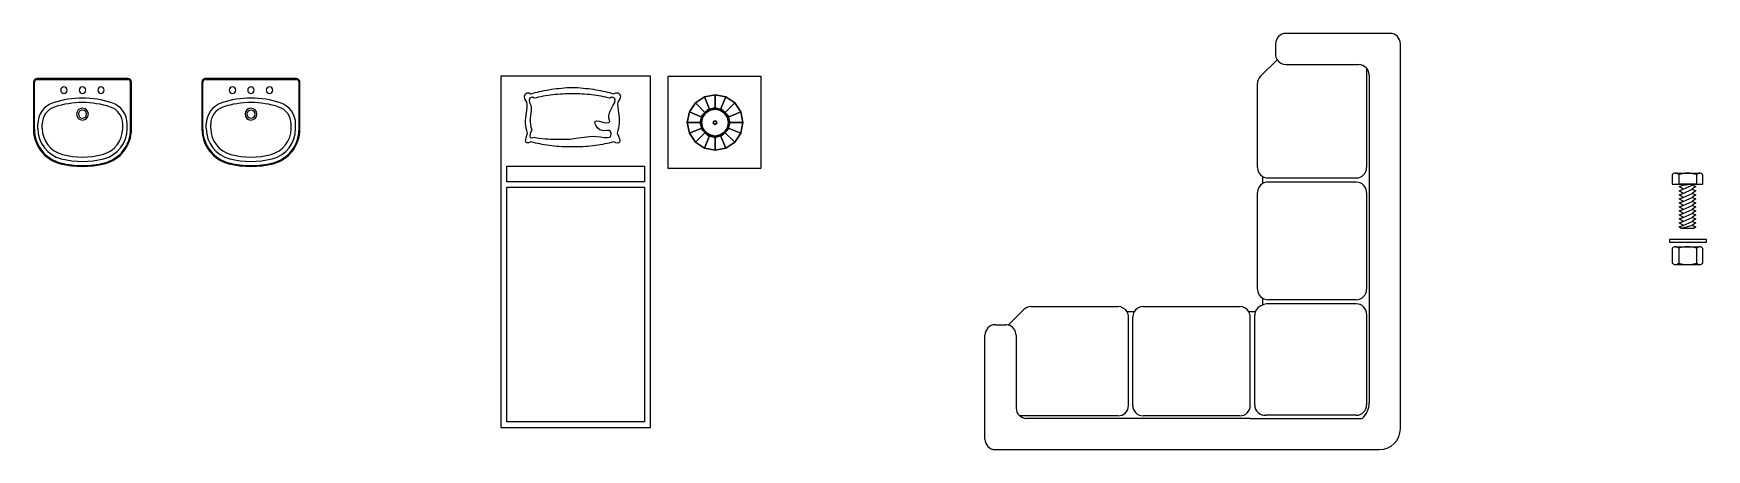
# Model space of a CAD drawing. Header units: millimetres. Extents: x 2607 to 3511, y 1366 to 1591.
import ezdxf

# ---------------------------------------------------------------- set-up
doc = ezdxf.new("R2010")
doc.units = ezdxf.units.MM
doc.layers.add('Objetos', color=1, linetype='Continuous')

msp = doc.modelspace()

# ---------------------------------------------------------------- linework, layer by layer
for p, q in [((3278.5, 1585.42), (3278.5, 1579.8)), ((3340.36, 1591.05), (3284.12, 1591.05)), ((3345.98, 1377.3), (3345.98, 1585.42)), ((3279.33, 1576.86), (3270.34, 1567.87)), ((3284.12, 1574.18), (3323.48, 1574.18)), ((2607.35, 1564.67), (2607.35, 1539.3)), ((2607.84, 1539.3), (2607.84, 1564.67)), ((2658.39, 1566.6), (2609.29, 1566.6)), ((2609.29, 1566.12), (2658.39, 1566.12)), ((2659.84, 1539.32), (2659.84, 1564.67)), ((2660.32, 1539.29), (2660.32, 1564.67)), ((2940.75, 1567.96), (2859.86, 1567.96)), ((2859.86, 1567.96), (2859.86, 1377.96)), ((2940.75, 1377.96), (2940.75, 1567.96)), ((2950.37, 1567.96), (3000.37, 1567.96)), ((2950.37, 1517.96), (2950.37, 1567.96)), ((3000.37, 1567.96), (3000.37, 1517.96)), ((3327.74, 1572.23), (3327.74, 1518.51)), ((3329.11, 1568.55), (3329.11, 1391.34)), ((2872.67, 1557.21), (2873.19, 1558.33)), ((2872.95, 1555.71), (2872.67, 1557.21)), ((2874.01, 1553.84), (2872.95, 1555.71)), ((2873.19, 1558.33), (2874.12, 1558.93)), ((2874.12, 1558.93), (2875.14, 1558.96)), ((2875.14, 1558.96), (2876.19, 1558.4)), ((2875.57, 1555.96), (2875.19, 1555)), ((2875.19, 1555), (2875.41, 1553.75)), ((2876.28, 1556.48), (2875.57, 1555.96)), ((2876.19, 1558.4), (2877.33, 1558.73)), ((2877.03, 1556.51), (2876.28, 1556.48)), ((2877.82, 1556.02), (2877.03, 1556.51)), ((2877.33, 1558.73), (2878.49, 1559.05)), ((2879.06, 1556.32), (2877.82, 1556.02)), ((2878.49, 1559.05), (2879.67, 1559.35)), ((2880.31, 1556.59), (2879.06, 1556.32)), ((2879.67, 1559.35), (2880.87, 1559.64)), ((2881.57, 1556.84), (2880.31, 1556.59)), ((2880.87, 1559.64), (2882.09, 1559.91)), ((2882.83, 1557.08), (2881.57, 1556.84)), ((2882.09, 1559.91), (2883.34, 1560.16)), ((2884.1, 1557.29), (2882.83, 1557.08)), ((2883.34, 1560.16), (2884.61, 1560.4)), ((2885.38, 1557.49), (2884.1, 1557.29)), ((2884.61, 1560.4), (2885.9, 1560.63)), ((2886.66, 1557.66), (2885.38, 1557.49)), ((2885.9, 1560.63), (2887.22, 1560.83)), ((2887.95, 1557.82), (2886.66, 1557.66)), ((2887.22, 1560.83), (2888.55, 1561.02)), ((2889.25, 1557.96), (2887.95, 1557.82)), ((2888.55, 1561.02), (2889.92, 1561.2)), ((2890.56, 1558.07), (2889.25, 1557.96)), ((2889.92, 1561.2), (2891.3, 1561.36)), ((2891.87, 1558.17), (2890.56, 1558.07)), ((2891.3, 1561.36), (2892.7, 1561.5)), ((2893.19, 1558.25), (2891.87, 1558.17)), ((2892.7, 1561.5), (2894.13, 1561.62)), ((2894.52, 1558.32), (2893.19, 1558.25)), ((2894.13, 1561.62), (2895.59, 1561.73)), ((2895.86, 1558.36), (2894.52, 1558.32)), ((2895.59, 1561.73), (2897.06, 1561.82)), ((2897.21, 1558.39), (2895.86, 1558.36)), ((2897.06, 1561.82), (2898.56, 1561.9)), ((2898.56, 1558.4), (2897.21, 1558.39)), ((2898.56, 1561.9), (2900.07, 1561.82)), ((2899.9, 1558.39), (2898.56, 1558.4)), ((2901.24, 1558.36), (2899.9, 1558.39)), ((2900.07, 1561.82), (2901.55, 1561.73)), ((2902.56, 1558.32), (2901.24, 1558.36)), ((2901.55, 1561.73), (2903.01, 1561.62)), ((2903.88, 1558.25), (2902.56, 1558.32)), ((2903.01, 1561.62), (2904.45, 1561.5)), ((2905.19, 1558.17), (2903.88, 1558.25)), ((2904.45, 1561.5), (2905.86, 1561.36)), ((2906.49, 1558.07), (2905.19, 1558.17)), ((2905.86, 1561.36), (2907.25, 1561.2)), ((2907.78, 1557.96), (2906.49, 1558.07)), ((2907.25, 1561.2), (2908.61, 1561.02)), ((2909.07, 1557.82), (2907.78, 1557.96)), ((2908.61, 1561.02), (2909.94, 1560.83)), ((2910.34, 1557.66), (2909.07, 1557.82)), ((2909.94, 1560.83), (2911.26, 1560.63)), ((2911.61, 1557.49), (2910.34, 1557.66)), ((2911.26, 1560.63), (2912.54, 1560.4)), ((2912.87, 1557.29), (2911.61, 1557.49)), ((2912.54, 1560.4), (2913.81, 1560.16)), ((2914.12, 1557.08), (2912.87, 1557.29)), ((2913.81, 1560.16), (2915.05, 1559.91)), ((2915.37, 1556.84), (2914.12, 1557.08)), ((2915.05, 1559.91), (2916.26, 1559.64)), ((2916.6, 1556.59), (2915.37, 1556.84)), ((2916.26, 1559.64), (2917.45, 1559.35)), ((2917.83, 1556.32), (2916.6, 1556.59)), ((2917.45, 1559.35), (2918.61, 1559.05)), ((2919.05, 1556.02), (2917.83, 1556.32)), ((2918.61, 1559.05), (2919.75, 1558.73)), ((2919.86, 1556.51), (2919.05, 1556.02)), ((2919.75, 1558.73), (2920.87, 1558.4)), ((2920.62, 1556.48), (2919.86, 1556.51)), ((2921.3, 1555.96), (2920.62, 1556.48)), ((2920.87, 1558.4), (2922.11, 1558.96)), ((2921.7, 1555), (2921.3, 1555.96)), ((2921.49, 1553.75), (2921.7, 1555)), ((2922.11, 1558.96), (2923.18, 1558.93)), ((2924.16, 1555.71), (2923.05, 1553.84)), ((2923.18, 1558.93), (2924.05, 1558.33)), ((2924.05, 1558.33), (2924.49, 1557.21)), ((2924.49, 1557.21), (2924.16, 1555.71)), ((3268.7, 1518.51), (3268.7, 1563.9)), ((2873.38, 1545.48), (2873.57, 1546.96)), ((2873.57, 1546.96), (2873.88, 1549.35)), ((2873.88, 1549.35), (2874.07, 1551.29)), ((2874.11, 1552.78), (2874.01, 1553.84)), ((2874.07, 1551.29), (2874.11, 1552.78)), ((2875.41, 1553.75), (2876.19, 1552.21)), ((2875.94, 1546.71), (2875.76, 1545.05)), ((2876.26, 1549.19), (2875.94, 1546.71)), ((2876.19, 1552.21), (2876.34, 1551.02)), ((2876.34, 1551.02), (2876.26, 1549.19)), ((2918.29, 1546.27), (2918.52, 1547.53)), ((2918.3, 1545.17), (2918.29, 1546.27)), ((2918.52, 1547.53), (2918.99, 1548.94)), ((2918.99, 1548.94), (2919.71, 1550.5)), ((2919.71, 1550.5), (2920.68, 1552.21)), ((2920.68, 1552.21), (2921.49, 1553.75)), ((2923.05, 1553.84), (2923.02, 1552.78)), ((2923.02, 1552.78), (2923.1, 1551.29)), ((2923.1, 1551.29), (2923.3, 1549.35)), ((2923.3, 1549.35), (2923.62, 1546.96)), ((2923.62, 1546.96), (2923.78, 1545.48)), ((2609.7, 1539.62), (2609.7, 1542.08)), ((2612.11, 1539.62), (2612.11, 1542.08)), ((2655.56, 1539.62), (2655.56, 1542.08)), ((2657.98, 1539.62), (2657.98, 1542.08)), ((2873.29, 1544.02), (2873.38, 1545.48)), ((2873.3, 1542.6), (2873.29, 1544.02)), ((2873.41, 1541.2), (2873.3, 1542.6)), ((2873.63, 1539.83), (2873.41, 1541.2)), ((2873.95, 1538.48), (2873.63, 1539.83)), ((2873.7, 1535.31), (2874.38, 1537.15)), ((2874.38, 1537.15), (2873.95, 1538.48)), ((2874.38, 1537.15), (2874.38, 1537.15)), ((2875.8, 1536.92), (2875.54, 1535.58)), ((2875.76, 1545.05), (2875.72, 1543.43)), ((2875.72, 1543.43), (2875.84, 1541.85)), ((2876.57, 1538.84), (2875.8, 1536.92)), ((2875.84, 1541.85), (2876.13, 1540.33)), ((2876.13, 1540.33), (2876.57, 1538.84)), ((2910.76, 1542.59), (2910.83, 1543.51)), ((2911.43, 1541.09), (2910.76, 1542.59)), ((2910.83, 1543.51), (2911.63, 1543.85)), ((2912.36, 1539.85), (2911.43, 1541.09)), ((2911.63, 1543.85), (2913.18, 1543.59)), ((2913.43, 1538.99), (2912.36, 1539.85)), ((2913.18, 1543.59), (2915.5, 1542.96)), ((2914.65, 1538.5), (2913.43, 1538.99)), ((2916.02, 1538.39), (2914.65, 1538.5)), ((2915.5, 1542.96), (2917.2, 1542.71)), ((2917.55, 1538.65), (2916.02, 1538.39)), ((2917.2, 1542.71), (2918.27, 1542.84)), ((2918.51, 1538.53), (2917.55, 1538.65)), ((2918.27, 1542.84), (2918.73, 1543.35)), ((2918.55, 1544.21), (2918.3, 1545.17)), ((2919.14, 1537.94), (2918.51, 1538.53)), ((2918.73, 1543.35), (2918.55, 1544.21)), ((2919.43, 1536.9), (2919.14, 1537.94)), ((2919.4, 1535.82), (2919.43, 1536.9)), ((2923.11, 1538.48), (2922.68, 1537.15)), ((2922.68, 1537.15), (2923.45, 1535.48)), ((2923.44, 1539.83), (2923.11, 1538.48)), ((2923.68, 1541.2), (2923.44, 1539.83)), ((2923.81, 1542.6), (2923.68, 1541.2)), ((2923.78, 1545.48), (2923.84, 1544.02)), ((2923.84, 1544.02), (2923.81, 1542.6)), ((2873.28, 1532.8), (2873.34, 1533.86)), ((2873.53, 1532.12), (2873.28, 1532.8)), ((2873.34, 1533.86), (2873.7, 1535.31)), ((2874.1, 1531.83), (2873.53, 1532.12)), ((2874.99, 1531.93), (2874.1, 1531.83)), ((2876.19, 1532.41), (2874.99, 1531.93)), ((2875.54, 1535.58), (2875.79, 1534.81)), ((2875.79, 1534.81), (2876.54, 1534.61)), ((2877.37, 1532.09), (2876.19, 1532.41)), ((2876.54, 1534.61), (2877.82, 1534.97)), ((2878.56, 1531.8), (2877.37, 1532.09)), ((2877.82, 1534.97), (2879.34, 1534.68)), ((2879.78, 1531.53), (2878.56, 1531.8)), ((2879.34, 1534.68), (2880.84, 1534.44)), ((2881, 1531.27), (2879.78, 1531.53)), ((2880.84, 1534.44), (2882.32, 1534.26)), ((2882.25, 1531.04), (2881, 1531.27)), ((2883.51, 1530.82), (2882.25, 1531.04)), ((2882.32, 1534.26), (2883.77, 1534.12)), ((2884.79, 1530.62), (2883.51, 1530.82)), ((2883.77, 1534.12), (2885.21, 1534.02)), ((2886.09, 1530.44), (2884.79, 1530.62)), ((2885.21, 1534.02), (2886.63, 1533.97)), ((2887.4, 1530.27), (2886.09, 1530.44)), ((2886.63, 1533.97), (2888.05, 1533.94)), ((2888.74, 1530.13), (2887.4, 1530.27)), ((2888.05, 1533.94), (2889.5, 1533.92)), ((2890.09, 1530), (2888.74, 1530.13)), ((2889.5, 1533.92), (2890.98, 1533.91)), ((2891.45, 1529.9), (2890.09, 1530)), ((2890.98, 1533.91), (2892.5, 1533.91)), ((2892.84, 1529.81), (2891.45, 1529.9)), ((2892.5, 1533.91), (2894.05, 1533.91)), ((2894.24, 1529.74), (2892.84, 1529.81)), ((2894.05, 1533.91), (2895.62, 1533.9)), ((2895.66, 1529.7), (2894.24, 1529.74)), ((2895.62, 1533.9), (2897.42, 1533.97)), ((2897.1, 1529.67), (2895.66, 1529.7)), ((2898.56, 1529.66), (2897.1, 1529.67)), ((2897.42, 1533.97), (2899.41, 1534.17)), ((2900.01, 1529.67), (2898.56, 1529.66)), ((2899.41, 1534.17), (2901.62, 1534.53)), ((2901.44, 1529.7), (2900.01, 1529.67)), ((2902.85, 1529.74), (2901.44, 1529.7)), ((2901.62, 1534.53), (2903.32, 1534.82)), ((2904.25, 1529.81), (2902.85, 1529.74)), ((2903.32, 1534.82), (2904.93, 1535.05)), ((2905.63, 1529.9), (2904.25, 1529.81)), ((2904.93, 1535.05), (2906.45, 1535.22)), ((2906.99, 1530), (2905.63, 1529.9)), ((2906.45, 1535.22), (2907.87, 1535.34)), ((2908.34, 1530.13), (2906.99, 1530)), ((2907.87, 1535.34), (2909.73, 1535.49)), ((2909.66, 1530.27), (2908.34, 1530.13)), ((2910.98, 1530.44), (2909.66, 1530.27)), ((2909.73, 1535.49), (2911.68, 1535.41)), ((2912.27, 1530.62), (2910.98, 1530.44)), ((2911.68, 1535.41), (2913.74, 1535.09)), ((2913.55, 1530.82), (2912.27, 1530.62)), ((2914.81, 1531.04), (2913.55, 1530.82)), ((2913.74, 1535.09), (2915.66, 1534.78)), ((2916.06, 1531.27), (2914.81, 1531.04)), ((2915.66, 1534.78), (2917.3, 1534.74)), ((2917.28, 1531.53), (2916.06, 1531.27)), ((2918.5, 1531.8), (2917.28, 1531.53)), ((2917.3, 1534.74), (2918.68, 1534.97)), ((2919.69, 1532.09), (2918.5, 1531.8)), ((2918.68, 1534.97), (2919.17, 1535.18)), ((2919.17, 1535.18), (2919.4, 1535.82)), ((2920.87, 1532.41), (2919.69, 1532.09)), ((2922.1, 1531.93), (2920.87, 1532.41)), ((2923.05, 1531.75), (2922.1, 1531.93)), ((2923.7, 1531.88), (2923.05, 1531.75)), ((2923.45, 1535.48), (2923.94, 1534.12)), ((2924.07, 1532.32), (2923.7, 1531.88)), ((2923.94, 1534.12), (2924.15, 1533.06)), ((2924.15, 1533.06), (2924.07, 1532.32)), ((2863.17, 1519.22), (2937.44, 1519.22)), ((2863.17, 1510.79), (2863.17, 1519.22)), ((2937.44, 1519.22), (2937.44, 1510.79)), ((2937.44, 1510.79), (2863.17, 1510.79)), ((3000.37, 1517.96), (2950.37, 1517.96)), ((3271.51, 1513.64), (3271.51, 1509.88)), ((3322.12, 1512.88), (3274.32, 1512.88)), ((3322.12, 1510.63), (3274.32, 1510.63)), ((3492.79, 1514.7), (3492.79, 1509.57)), ((3494.58, 1515.47), (3507.68, 1515.47)), ((3496.37, 1514.7), (3496.37, 1509.57)), ((3505.9, 1514.7), (3505.9, 1509.57)), ((3509.47, 1509.57), (3509.47, 1514.7)), ((2863.17, 1507.91), (2937.44, 1507.91)), ((2863.17, 1381.02), (2863.17, 1507.91)), ((2937.44, 1507.91), (2937.44, 1381.02)), ((3268.7, 1452.71), (3268.7, 1505.01)), ((3327.74, 1505.01), (3327.74, 1452.71)), ((3492.79, 1509.57), (3509.47, 1509.57)), ((3505.63, 1509.57), (3496.63, 1509.57)), ((3505.63, 1509.57), (3496.63, 1509.57)), ((3498.68, 1508.95), (3496.63, 1509.57)), ((3496.63, 1508.21), (3498.68, 1508.95)), ((3498.68, 1506.77), (3496.63, 1508.21)), ((3496.63, 1506.03), (3498.68, 1506.77)), ((3498.68, 1504.59), (3496.63, 1506.03)), ((3496.63, 1503.85), (3498.68, 1504.59)), ((3498.68, 1502.41), (3496.63, 1503.85)), ((3496.63, 1501.67), (3498.68, 1502.41)), ((3498.68, 1500.23), (3496.63, 1501.67)), ((3498.68, 1508.95), (3502.87, 1509.57)), ((3498.68, 1506.77), (3503.58, 1508.95)), ((3498.68, 1504.59), (3503.58, 1506.77)), ((3498.68, 1502.41), (3503.58, 1504.59)), ((3498.68, 1500.23), (3503.58, 1502.41)), ((3505.63, 1509.57), (3503.58, 1508.95)), ((3503.58, 1508.95), (3505.63, 1508.21)), ((3505.63, 1508.21), (3503.58, 1506.77)), ((3503.58, 1506.77), (3505.63, 1506.03)), ((3505.63, 1506.03), (3503.58, 1504.59)), ((3503.58, 1504.59), (3505.63, 1503.85)), ((3505.63, 1503.85), (3503.58, 1502.41)), ((3503.58, 1502.41), (3505.63, 1501.67)), ((3505.63, 1501.67), (3503.58, 1500.23)), ((3496.63, 1499.49), (3498.68, 1500.23)), ((3498.68, 1498.06), (3496.63, 1499.49)), ((3496.63, 1497.31), (3498.68, 1498.06)), ((3498.68, 1495.88), (3496.63, 1497.31)), ((3496.63, 1495.13), (3498.68, 1495.88)), ((3498.68, 1493.7), (3496.63, 1495.13)), ((3496.63, 1492.95), (3498.68, 1493.7)), ((3498.68, 1491.52), (3496.63, 1492.95)), ((3498.68, 1498.06), (3503.58, 1500.23)), ((3498.68, 1495.88), (3503.58, 1498.06)), ((3498.68, 1493.7), (3503.58, 1495.88)), ((3498.68, 1491.52), (3503.58, 1493.7)), ((3503.58, 1500.23), (3505.63, 1499.49)), ((3505.63, 1499.49), (3503.58, 1498.06)), ((3503.58, 1498.06), (3505.63, 1497.31)), ((3505.63, 1497.31), (3503.58, 1495.88)), ((3503.58, 1495.88), (3505.63, 1495.13)), ((3505.63, 1495.13), (3503.58, 1493.7)), ((3503.58, 1493.7), (3505.63, 1492.95)), ((3505.63, 1492.95), (3503.58, 1491.52)), ((3496.63, 1490.77), (3498.68, 1491.52)), ((3498.68, 1489.34), (3496.63, 1490.77)), ((3496.63, 1488.59), (3498.68, 1489.34)), ((3498.68, 1487.16), (3496.63, 1488.59)), ((3496.63, 1486.41), (3498.68, 1487.16)), ((3497.73, 1485.64), (3496.63, 1486.41)), ((3503.58, 1487.16), (3497.73, 1485.64)), ((3504.53, 1485.64), (3497.73, 1485.64)), ((3498.68, 1489.34), (3503.58, 1491.52)), ((3498.68, 1487.16), (3503.58, 1489.34)), ((3503.58, 1491.52), (3505.63, 1490.77)), ((3505.63, 1490.77), (3503.58, 1489.34)), ((3503.58, 1489.34), (3505.63, 1488.59)), ((3505.63, 1488.59), (3503.58, 1487.16)), ((3503.58, 1487.16), (3505.63, 1486.41)), ((3505.63, 1486.41), (3504.53, 1485.64)), ((3511.4, 1479.64), (3491.4, 1479.64)), ((3491.4, 1479.64), (3491.4, 1478.14)), ((3491.4, 1478.14), (3511.4, 1478.14)), ((3492.79, 1474.87), (3492.79, 1466.89)), ((3494.58, 1475.65), (3507.68, 1475.65)), ((3496.37, 1474.87), (3496.37, 1466.89)), ((3505.9, 1474.87), (3505.9, 1466.89)), ((3509.47, 1466.89), (3509.47, 1474.87)), ((3511.4, 1478.14), (3511.4, 1479.64)), ((3494.58, 1466.12), (3507.68, 1466.12)), ((3271.51, 1447.84), (3271.51, 1444.09)), ((3322.12, 1447.09), (3274.32, 1447.09)), ((3134.01, 1433.38), (3142.32, 1441.68)), ((3146.3, 1443.33), (3193.45, 1443.33)), ((3202.08, 1440.52), (3198.32, 1440.52)), ((3199.08, 1389.91), (3199.08, 1437.71)), ((3201.33, 1389.91), (3201.33, 1437.71)), ((3206.95, 1443.33), (3259.25, 1443.33)), ((3267.56, 1440.52), (3264.12, 1440.52)), ((3264.87, 1389.91), (3264.87, 1437.71)), ((3267.23, 1390.2), (3267.23, 1438.63)), ((3322.12, 1444.84), (3274.32, 1444.84)), ((3327.74, 1439.22), (3327.74, 1390.22)), ((3127.1, 1433.53), (3132.72, 1433.53)), ((3121.47, 1371.67), (3121.47, 1427.91)), ((3138.34, 1427.91), (3138.34, 1388.54)), ((3329.11, 1404.97), (3329.11, 1391.34)), ((3193.45, 1384.29), (3140.29, 1384.29)), ((3259.25, 1384.29), (3206.95, 1384.29)), ((3322.12, 1384.59), (3273.33, 1384.59)), ((2859.86, 1377.96), (2940.75, 1377.96)), ((2937.44, 1381.02), (2863.17, 1381.02)), ((3264.87, 1382.92), (3143.97, 1382.92)), ((3264.87, 1382.92), (3325.32, 1382.92)), ((3127.1, 1366.05), (3334.73, 1366.05))]:
    msp.add_line(p, q)
for centre, radius, start, end in [((3284.12, 1585.42), 5.62, 90, 180), ((3340.36, 1585.42), 5.62, 0, 90), ((3284.12, 1579.8), 5.62, 180, 211.54798), ((3284.12, 1579.8), 5.62, 211.54798, 270), ((3323.48, 1568.55), 5.62, 0, 90), ((2609.29, 1564.67), 1.93, 90, 180.00018), ((2609.29, 1564.67), 1.45, 90, 180.00024), ((2658.39, 1564.67), 1.93, 359.99959, 90), ((2658.39, 1564.67), 1.45, 359.99945, 90), ((3274.32, 1563.9), 5.62, 135, 180), ((2633.84, 1505.39), 50.69, 71.79005, 108.20992), ((2623.84, 1560.34), 1.75, 90, 270), ((2623.84, 1560.34), 1.75, 270, 90), ((2633.84, 1560.34), 1.75, 90, 270), ((2633.84, 1560.34), 1.75, 270, 90), ((2643.84, 1560.34), 1.75, 90, 270), ((2643.84, 1560.34), 1.75, 270, 90), ((2621.77, 1542.08), 12.07, 108.20986, 180.00014), ((2621.77, 1542.08), 9.66, 108.20993, 180.00012), ((2633.84, 1505.39), 48.28, 71.79005, 108.20995), ((2633.84, 1547.39), 3.2, 90, 270), ((2633.84, 1547.39), 2.22, 90, 270), ((2633.84, 1547.39), 3.2, 270, 90), ((2633.84, 1547.39), 2.22, 270, 90), ((2645.91, 1542.08), 9.66, 359.99985, 71.7899), ((2645.91, 1542.08), 12.07, 359.99986, 71.78993), ((2626.67, 1539.3), 19.31, 180, 255.7541), ((2626.67, 1539.3), 18.83, 179.99997, 255.80913), ((2626.6, 1539.62), 16.9, 179.99999, 255.52246), ((2626.6, 1539.62), 14.48, 179.99998, 255.52251), ((2641.08, 1539.62), 14.48, 284.47757, 359.99998), ((2641.08, 1539.62), 16.9, 284.47753, 359.99998), ((2641.01, 1539.3), 18.83, 284.19083, 0.05769), ((2641.01, 1539.3), 19.31, 284.24611, 359.96407), ((2633.84, 1567.61), 48.51, 255.77067, 284.22946), ((2633.84, 1567.67), 48.08, 255.80913, 284.19086), ((2633.84, 1567.67), 45.86, 255.52249, 284.47751), ((2633.84, 1567.67), 43.45, 255.52248, 284.47752), ((3274.32, 1518.51), 5.62, 180, 240), ((3274.32, 1505.01), 5.62, 120, 180), ((3274.32, 1518.51), 5.62, 240, 270), ((3274.32, 1505.01), 5.62, 90, 120), ((3322.12, 1518.51), 5.62, 270, 0), ((3322.12, 1505.01), 5.62, 0, 90), ((3494.58, 1513.02), 2.45, 43.12806, 136.87194), ((3501.13, 1500.44), 15.04, 71.52438, 108.47562), ((3507.68, 1513.02), 2.45, 43.12806, 136.87194), ((3494.58, 1473.2), 2.45, 43.12806, 136.87194), ((3501.13, 1460.61), 15.04, 71.52438, 108.47562), ((3507.68, 1473.2), 2.45, 43.12806, 136.87194), ((3494.58, 1468.57), 2.45, 223.12806, 316.87194), ((3501.13, 1481.15), 15.04, 251.52438, 288.47562), ((3507.68, 1468.57), 2.45, 223.12806, 316.87194), ((3274.32, 1452.71), 5.62, 180, 240), ((3274.32, 1452.71), 5.62, 240, 270), ((3322.12, 1452.71), 5.62, 270, 0), ((3146.3, 1437.71), 5.62, 90, 135), ((3193.45, 1437.71), 5.62, 30, 90), ((3193.45, 1437.71), 5.62, 0, 30), ((3206.95, 1437.71), 5.62, 150, 180), ((3206.95, 1437.71), 5.62, 90, 150), ((3259.25, 1437.71), 5.62, 30, 90), ((3259.25, 1437.71), 5.62, 0, 30), ((3272.86, 1438.63), 5.62, 160.32587, 180), ((3272.86, 1438.63), 5.62, 103.87695, 160.32587), ((3274.32, 1439.22), 5.62, 90, 120), ((3322.12, 1439.22), 5.62, 0, 90), ((3127.1, 1427.91), 5.62, 90, 180), ((3132.72, 1427.91), 5.62, 76.6992, 90), ((3132.72, 1427.91), 5.62, 0, 76.6992), ((3143.97, 1388.54), 5.62, 180, 270), ((3193.45, 1389.91), 5.62, 270, 0), ((3206.95, 1389.91), 5.62, 180, 270), ((3259.25, 1389.91), 5.62, 270, 0), ((3272.86, 1390.2), 5.62, 180, 274.79302), ((3322.12, 1390.22), 5.62, 270, 0), ((3317.86, 1391.34), 11.25, 311.51197, 0), ((3334.73, 1377.3), 11.25, 270, 0), ((3127.1, 1371.67), 5.62, 180, 270)]:
    msp.add_arc(centre, radius, start, end)
for points in [[(2972.88, 1549.56, 32.49), (2969.92, 1556.71, 18), (2965.05, 1553.46, 18), (2970.53, 1547.99, 32.49)], [(2970.53, 1547.99, 32.49), (2965.05, 1553.46, 18), (2969.92, 1556.71, 18), (2972.88, 1549.56, 32.49)], [(2975.66, 1550.11, 32.49), (2975.66, 1557.85, 18), (2969.92, 1556.71, 18), (2972.88, 1549.56, 32.49)], [(2972.88, 1549.56, 32.49), (2969.92, 1556.71, 18), (2975.66, 1557.85, 18), (2975.66, 1550.11, 32.49)], [(2978.44, 1549.56, 32.49), (2981.4, 1556.71, 18), (2975.66, 1557.85, 18), (2975.66, 1550.11, 32.49)], [(2975.66, 1550.11, 32.49), (2975.66, 1557.85, 18), (2981.4, 1556.71, 18), (2978.44, 1549.56, 32.49)], [(2980.79, 1547.99, 32.49), (2986.27, 1553.46, 18), (2981.4, 1556.71, 18), (2978.44, 1549.56, 32.49)], [(2978.44, 1549.56, 32.49), (2981.4, 1556.71, 18), (2986.27, 1553.46, 18), (2980.79, 1547.99, 32.49)], [(2968.95, 1545.63, 32.49), (2961.8, 1548.59, 18), (2960.66, 1542.85, 18), (2968.4, 1542.85, 32.49)], [(2968.4, 1542.85, 32.49), (2960.66, 1542.85, 18), (2961.8, 1548.59, 18), (2968.95, 1545.63, 32.49)], [(2970.53, 1547.99, 32.49), (2965.05, 1553.46, 18), (2961.8, 1548.59, 18), (2968.95, 1545.63, 32.49)], [(2968.95, 1545.63, 32.49), (2961.8, 1548.59, 18), (2965.05, 1553.46, 18), (2970.53, 1547.99, 32.49)], [(2967.66, 1542.83), (2968.72, 1546.83), (2968.72, 1546.83, 3), (2967.66, 1542.83, 3)], [(2968.72, 1546.83), (2971.63, 1549.77), (2971.63, 1549.77, 3), (2968.72, 1546.83, 3)], [(2971.63, 1549.77), (2975.62, 1550.85), (2975.62, 1550.85, 3), (2971.63, 1549.77, 3)], [(2975.62, 1550.85), (2979.62, 1549.81), (2979.62, 1549.81, 3), (2975.62, 1550.85, 3)], [(2979.62, 1549.81), (2982.56, 1546.9), (2982.56, 1546.9, 3), (2979.62, 1549.81, 3)], [(2982.37, 1545.63, 32.49), (2989.52, 1548.59, 18), (2986.27, 1553.46, 18), (2980.79, 1547.99, 32.49)], [(2980.79, 1547.99, 32.49), (2986.27, 1553.46, 18), (2989.52, 1548.59, 18), (2982.37, 1545.63, 32.49)], [(2982.92, 1542.85, 32.49), (2990.66, 1542.85, 18), (2989.52, 1548.59, 18), (2982.37, 1545.63, 32.49)], [(2982.37, 1545.63, 32.49), (2989.52, 1548.59, 18), (2990.66, 1542.85, 18), (2982.92, 1542.85, 32.49)], [(2982.56, 1546.9), (2983.66, 1542.91), (2983.66, 1542.91, 3), (2982.56, 1546.9, 3)], [(2968.4, 1542.85, 32.49), (2960.66, 1542.85, 18), (2961.8, 1537.11, 18), (2968.95, 1540.08, 32.49)], [(2968.95, 1540.08, 32.49), (2961.8, 1537.11, 18), (2960.66, 1542.85, 18), (2968.4, 1542.85, 32.49)], [(2968.95, 1540.08, 32.49), (2961.8, 1537.11, 18), (2965.05, 1532.25, 18), (2970.53, 1537.72, 32.49)], [(2970.53, 1537.72, 32.49), (2965.05, 1532.25, 18), (2961.8, 1537.11, 18), (2968.95, 1540.08, 32.49)], [(2970.53, 1537.72, 32.49), (2965.05, 1532.25, 18), (2969.92, 1529, 18), (2972.88, 1536.15, 32.49)], [(2972.88, 1536.15, 32.49), (2969.92, 1529, 18), (2965.05, 1532.25, 18), (2970.53, 1537.72, 32.49)], [(2968.74, 1538.84), (2967.66, 1542.83), (2967.66, 1542.83, 3), (2968.74, 1538.84, 3)], [(2971.67, 1535.92), (2968.74, 1538.84), (2968.74, 1538.84, 3), (2971.67, 1535.92, 3)], [(2974.71, 1542.54, 3), (2975.07, 1543.66, 3), (2975.07, 1543.66, 20), (2974.71, 1542.54, 20)], [(2975.67, 1541.85, 3), (2974.71, 1542.54, 3), (2974.71, 1542.54, 20), (2975.67, 1541.85, 20)], [(2975.07, 1543.66, 3), (2976.24, 1543.67, 3), (2976.24, 1543.67, 20), (2975.07, 1543.66, 20)], [(2976.61, 1542.55, 3), (2975.67, 1541.85, 3), (2975.67, 1541.85, 20), (2976.61, 1542.55, 20)], [(2976.24, 1543.67, 3), (2976.61, 1542.55, 3), (2976.61, 1542.55, 20), (2976.24, 1543.67, 20)], [(2978.44, 1536.15, 32.49), (2981.4, 1529, 18), (2986.27, 1532.25, 18), (2980.79, 1537.72, 32.49)], [(2980.79, 1537.72, 32.49), (2986.27, 1532.25, 18), (2981.4, 1529, 18), (2978.44, 1536.15, 32.49)], [(2982.62, 1538.91), (2979.72, 1535.96), (2979.72, 1535.96, 3), (2982.62, 1538.91, 3)], [(2980.79, 1537.72, 32.49), (2986.27, 1532.25, 18), (2989.52, 1537.11, 18), (2982.37, 1540.08, 32.49)], [(2982.37, 1540.08, 32.49), (2989.52, 1537.11, 18), (2986.27, 1532.25, 18), (2980.79, 1537.72, 32.49)], [(2982.37, 1540.08, 32.49), (2989.52, 1537.11, 18), (2990.66, 1542.85, 18), (2982.92, 1542.85, 32.49)], [(2982.92, 1542.85, 32.49), (2990.66, 1542.85, 18), (2989.52, 1537.11, 18), (2982.37, 1540.08, 32.49)], [(2983.66, 1542.91), (2982.62, 1538.91), (2982.62, 1538.91, 3), (2983.66, 1542.91, 3)], [(2972.88, 1536.15, 32.49), (2969.92, 1529, 18), (2975.66, 1527.85, 18), (2975.66, 1535.59, 32.49)], [(2975.66, 1535.59, 32.49), (2975.66, 1527.85, 18), (2969.92, 1529, 18), (2972.88, 1536.15, 32.49)], [(2975.74, 1534.85), (2971.67, 1535.92), (2971.67, 1535.92, 3), (2975.74, 1534.85, 3)], [(2975.66, 1535.59, 32.49), (2975.66, 1527.85, 18), (2981.4, 1529, 18), (2978.44, 1536.15, 32.49)], [(2978.44, 1536.15, 32.49), (2981.4, 1529, 18), (2975.66, 1527.85, 18), (2975.66, 1535.59, 32.49)], [(2979.72, 1535.96), (2975.74, 1534.85), (2975.74, 1534.85, 3), (2979.72, 1535.96, 3)]]:
    msp.add_3dface(points)
for points, invisible_edges in [([(2971.67, 1535.92, 3), (2967.66, 1542.83, 3), (2968.72, 1546.83, 3)], 13), ([(2971.67, 1535.92, 3), (2968.72, 1546.83, 3), (2971.63, 1549.77, 3)], 13), ([(2971.67, 1535.92, 3), (2971.63, 1549.77, 3), (2975.62, 1550.85, 3)], 13), ([(2971.67, 1535.92, 3), (2975.62, 1550.85, 3), (2979.62, 1549.81, 3)], 13), ([(2971.67, 1535.92, 3), (2979.62, 1549.81, 3), (2982.56, 1546.9, 3)], 13), ([(2979.72, 1535.96, 3), (2982.56, 1546.9, 3), (2983.66, 1542.91, 3), (2982.62, 1538.91, 3)], 1), ([(2971.67, 1535.92, 3), (2968.74, 1538.84, 3), (2967.66, 1542.83, 3)], 12), ([(2971.67, 1535.92, 3), (2979.72, 1535.96, 3), (2975.74, 1534.85, 3)], 1)]:
    msp.add_3dface(points, dxfattribs=dict(invisible_edges=invisible_edges))
at = {"layer": 'Objetos'}
for p, q in [((2698.39, 1564.67), (2698.39, 1539.3)), ((2698.88, 1539.3), (2698.88, 1564.67)), ((2749.43, 1566.6), (2700.32, 1566.6)), ((2700.32, 1566.12), (2749.43, 1566.12)), ((2750.88, 1539.32), (2750.88, 1564.67)), ((2751.36, 1539.29), (2751.36, 1564.67)), ((2700.74, 1539.62), (2700.74, 1542.08)), ((2703.15, 1539.62), (2703.15, 1542.08)), ((2746.6, 1539.62), (2746.6, 1542.08)), ((2749.02, 1539.62), (2749.02, 1542.08))]:
    msp.add_line(p, q, dxfattribs=at)
for centre, radius, start, end in [((2700.32, 1564.67), 1.93, 90, 180.00018), ((2700.32, 1564.67), 1.45, 90, 180.00024), ((2749.43, 1564.67), 1.93, 359.99959, 90), ((2749.43, 1564.67), 1.45, 359.99945, 90), ((2724.88, 1505.39), 50.69, 71.79005, 108.20992), ((2714.88, 1560.34), 1.75, 90, 270), ((2714.88, 1560.34), 1.75, 270, 90), ((2724.88, 1560.34), 1.75, 90, 270), ((2724.88, 1560.34), 1.75, 270, 90), ((2734.88, 1560.34), 1.75, 90, 270), ((2734.88, 1560.34), 1.75, 270, 90), ((2712.81, 1542.08), 12.07, 108.20986, 180.00014), ((2712.81, 1542.08), 9.66, 108.20993, 180.00012), ((2724.88, 1505.39), 48.28, 71.79005, 108.20995), ((2724.88, 1547.39), 3.2, 90, 270), ((2724.88, 1547.39), 2.22, 90, 270), ((2724.88, 1547.39), 3.2, 270, 90), ((2724.88, 1547.39), 2.22, 270, 90), ((2736.95, 1542.08), 9.66, 359.99985, 71.7899), ((2736.95, 1542.08), 12.07, 359.99986, 71.78993), ((2717.7, 1539.3), 19.31, 180, 255.7541), ((2717.7, 1539.3), 18.83, 179.99997, 255.80913), ((2717.63, 1539.62), 16.9, 179.99999, 255.52246), ((2717.63, 1539.62), 14.48, 179.99998, 255.52251), ((2732.12, 1539.62), 14.48, 284.47757, 359.99998), ((2732.12, 1539.62), 16.9, 284.47753, 359.99998), ((2732.05, 1539.3), 18.83, 284.19083, 0.05769), ((2732.05, 1539.3), 19.31, 284.24611, 359.96407), ((2724.88, 1567.61), 48.51, 255.77067, 284.22946), ((2724.88, 1567.67), 48.08, 255.80913, 284.19086), ((2724.88, 1567.67), 45.86, 255.52249, 284.47751), ((2724.88, 1567.67), 43.45, 255.52248, 284.47752)]:
    msp.add_arc(centre, radius, start, end, dxfattribs=at)

doc.saveas('drawing.dxf')
